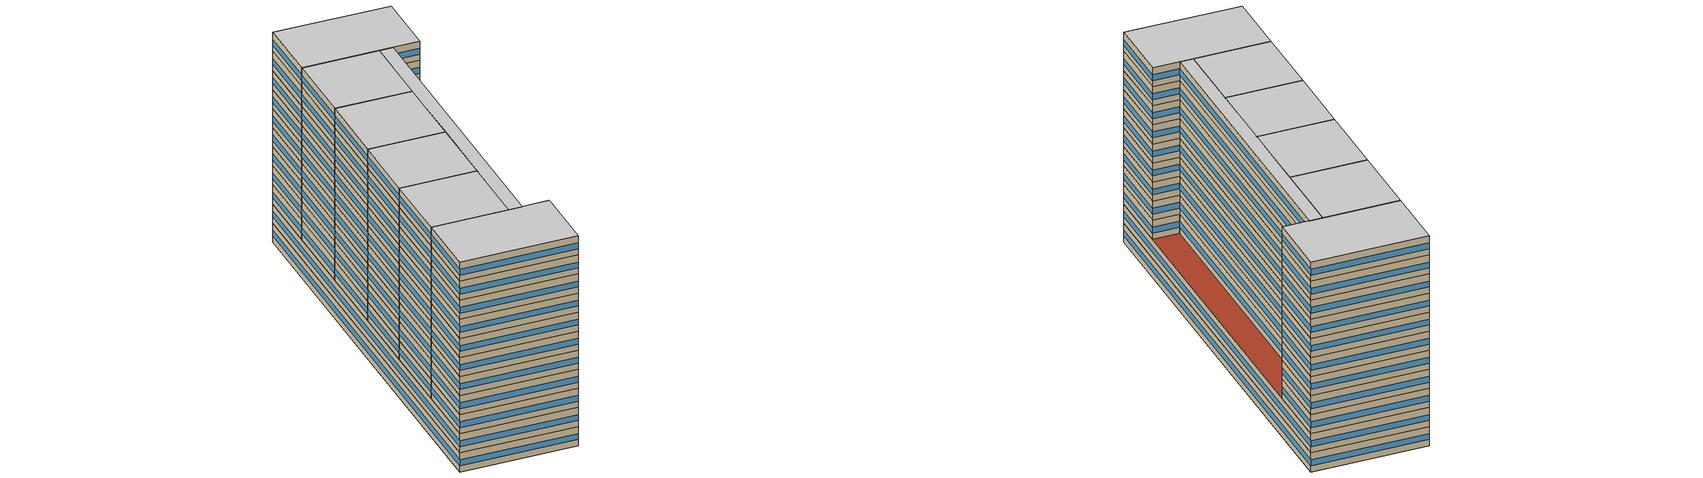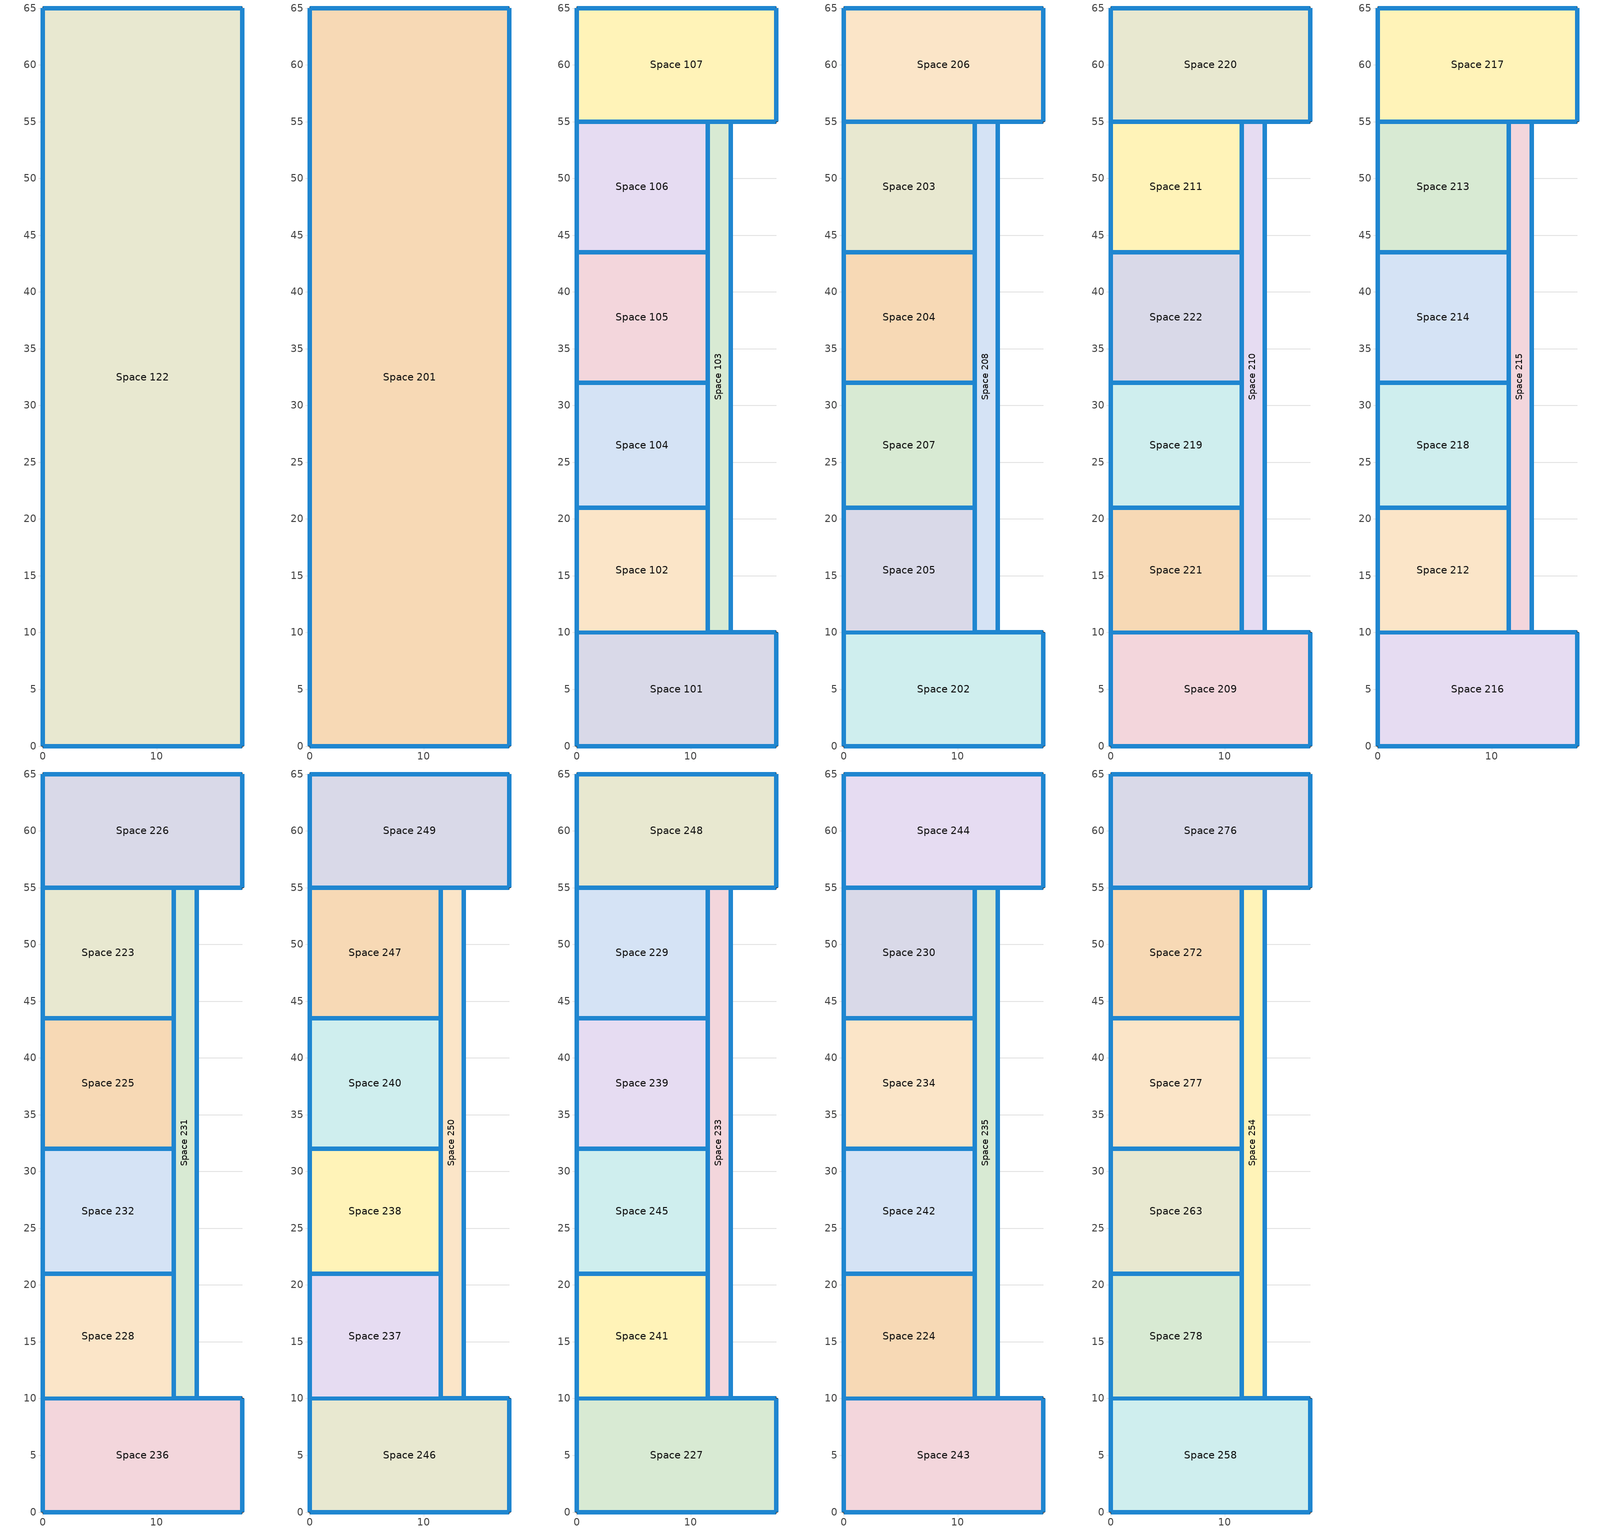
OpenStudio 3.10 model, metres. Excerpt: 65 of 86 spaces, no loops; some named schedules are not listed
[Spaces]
Space 122
 floor ground: 17.53,65 17.53,0 0,0 0,65 z0
 wall outside: 0,0 17.53,0 17.53,65 0,65 0,0 z0:3.05
 window: 0.03,0 17.5,0 / 0,64.97 0,0.03 / 17.5,65 0.03,65 / 17.53,0.03 17.53,64.97 z1:1.92
Space 201
 floor to Space 122: 17.53,65 17.53,0 0,0 0,65 z3.05
 wall outside: 0,0 17.53,0 17.53,65 0,65 0,0 z3.05:6.1
 window: 0.03,0 17.5,0 / 17.5,65 0.03,65 z4.05:4.97; 0,64.97 0,0.03 / 17.53,0.03 17.53,64.97 z4.05:4.96
 roof outside: 17.53,0 17.53,65 0,65 0,0 z6.1
Space 101
 floor ground: 17.53,10 17.53,0 0,0 0,9.97 11.53,10 z6.1
 wall outside: 0,9.97 0,0 17.53,0 17.53,10 13.53,10 z6.1:9.14
 wall to Space 103: 13.53,10 11.53,10 z6.1:9.14
 wall to Space 102: 11.53,10 0,9.97 z6.1:9.14
 window: 17.5,10 13.56,10 / 17.53,0.03 17.53,9.97 / 0,9.94 0,0.03 z7.1:8.02; 0.03,0 17.5,0 z7.1:8.01
 window inside: 13.5,10 11.56,10 z7.1:8.03; 11.5,10 0.03,9.97 z7.1:8.01
Space 102
 floor ground: 11.53,21 11.53,10 0,9.97 0,21 z6.1
 wall outside: 0,21 0,9.97 z6.1:9.14
 wall to Space 103: 11.53,10 11.53,21 z6.1:9.14
 wall to Space 104: 11.53,21 0,21 z6.1:9.14
 window inside: 11.53,10.03 11.53,20.97 / 11.5,21 0.03,21 z7.1:8.01
 window: 0,20.97 0,10 z7.1:8.01
Space 103
 floor ground: 13.53,55 13.53,10 11.53,10 11.53,55 z6.1
 wall outside: 13.53,10 13.53,55 z6.1:9.14
 wall to Space 104: 11.53,32 11.53,21 z6.1:9.14
 wall to Space 105: 11.53,43.5 11.53,32 z6.1:9.14
 wall to Space 106: 11.53,55 11.53,43.5 z6.1:9.14
 wall to Space 107: 13.53,55 11.53,55 z6.1:9.14
 window inside: 11.53,43.47 11.53,32.03 / 11.53,31.97 11.53,21.03 / 11.53,54.97 11.53,43.53 z7.1:8.01; 13.5,55 11.56,55 z7.1:8.03
 window: 13.53,10.03 13.53,54.97 z7.1:8.01
Space 104
 floor ground: 11.53,32 11.53,21 0,21 0,32 z6.1
 wall outside: 0,32 0,21 z6.1:9.14
 wall to Space 105: 11.53,32 0,32 z6.1:9.14
 window: 0,31.97 0,21.03 z7.1:8.01
 window inside: 11.5,32 0.03,32 z7.1:8.01
Space 105
 floor ground: 11.53,43.5 11.53,32 0,32 0,43.5 z6.1
 wall outside: 0,43.5 0,32 z6.1:9.14
 wall to Space 106: 11.53,43.5 0,43.5 z6.1:9.14
 window inside: 11.5,43.5 0.03,43.5 z7.1:8.01
 window: 0,43.47 0,32.03 z7.1:8.01
Space 106
 floor ground: 11.53,55 11.53,43.5 0,43.5 0,54.97 z6.1
 wall outside: 0,54.97 0,43.5 z6.1:9.14
 wall to Space 107: 11.53,55 0,54.97 z6.1:9.14
 window: 0,54.94 0,43.53 z7.1:8.01
 window inside: 11.5,55 0.03,54.97 z7.1:8.01
Space 107
 floor ground: 17.53,65 17.53,55 11.53,55 0,54.97 0,65 z6.1
 wall outside: 13.53,55 17.53,55 17.53,65 0,65 0,54.97 z6.1:9.14
 window: 17.53,55.03 17.53,64.97 / 0,64.97 0,55 / 13.56,55 17.5,55 z7.1:8.02; 17.5,65 0.03,65 z7.1:8.01
Space 202
 floor to Space 101: 17.53,10 17.53,0 0,0 0,9.97 11.53,10 z9.14
 wall outside: 0,9.97 0,0 17.53,0 17.53,10 13.53,10 z9.14:12.19
 wall to Space 205: 11.53,10 0,9.97 z9.14:12.19
 wall to Space 208: 13.53,10 11.53,10 z9.14:12.19
 window: 0.03,0 17.5,0 / 17.53,0.03 17.53,9.97 / 0,9.94 0,0.03 z10.14:11.06; 17.5,10 13.56,10 z10.14:11.07
 window inside: 11.5,10 0.03,9.97 z10.14:11.06; 13.5,10 11.56,10 z10.14:11.08
Space 203
 floor to Space 106: 11.53,55 11.53,43.5 0,43.5 0,54.97 z9.14
 wall outside: 0,54.97 0,43.5 z9.14:12.19
 wall to Space 206: 11.53,55 0,54.97 z9.14:12.19
 wall to Space 204: 0,43.5 11.53,43.5 z9.14:12.19
 wall to Space 208: 11.53,43.5 11.53,55 z9.14:12.19
 window inside: 11.5,55 0.03,54.97 / 0.03,43.5 11.5,43.5 / 11.53,43.53 11.53,54.97 z10.14:11.06
 window: 0,54.94 0,43.53 z10.14:11.06
Space 204
 floor to Space 105: 11.53,43.5 11.53,32 0,32 0,43.5 z9.14
 wall outside: 0,43.5 0,32 z9.14:12.19
 wall to Space 207: 0,32 11.53,32 z9.14:12.19
 wall to Space 208: 11.53,32 11.53,43.5 z9.14:12.19
 window inside: 0.03,32 11.5,32 / 11.53,32.03 11.53,43.47 z10.14:11.06
 window: 0,43.47 0,32.03 z10.14:11.06
Space 205
 floor to Space 102: 11.53,21 11.53,10 0,9.97 0,21 z9.14
 wall outside: 0,21 0,9.97 z9.14:12.19
 wall to Space 207: 11.53,21 0,21 z9.14:12.19
 wall to Space 208: 11.53,10 11.53,21 z9.14:12.19
 window inside: 11.5,21 0.03,21 / 11.53,10.03 11.53,20.97 z10.14:11.06
 window: 0,20.97 0,10 z10.14:11.06
Space 206
 floor to Space 107: 17.53,65 17.53,55 11.53,55 0,54.97 0,65 z9.14
 wall outside: 13.53,55 17.53,55 17.53,65 0,65 0,54.97 z9.14:12.19
 wall to Space 208: 11.53,55 13.53,55 z9.14:12.19
 window: 17.5,65 0.03,65 / 0,64.97 0,55 / 17.53,55.03 17.53,64.97 z10.14:11.06; 13.56,55 17.5,55 z10.14:11.07
 window inside: 11.56,55 13.5,55 z10.14:11.08
Space 207
 floor to Space 104: 11.53,32 11.53,21 0,21 0,32 z9.14
 wall outside: 0,32 0,21 z9.14:12.19
 wall to Space 208: 11.53,21 11.53,32 z9.14:12.19
 window: 0,31.97 0,21.03 z10.14:11.06
 window inside: 11.53,21.03 11.53,31.97 z10.14:11.06
Space 208
 floor to Space 103: 13.53,55 13.53,10 11.53,10 11.53,55 z9.14
 wall outside: 13.53,10 13.53,55 z9.14:12.19
 window: 13.53,10.03 13.53,54.97 z10.14:11.06
Space 209
 floor to Space 202: 17.53,10 17.53,0 0,0 0,9.97 11.53,10 z12.19
 wall outside: 0,9.97 0,0 17.53,0 17.53,10 13.53,10 z12.19:15.24
 wall to Space 221: 11.53,10 0,9.97 z12.19:15.24
 wall to Space 210: 13.53,10 11.53,10 z12.19:15.24
 window: 0.03,0 17.5,0 / 17.53,0.03 17.53,9.97 / 0,9.94 0,0.03 z13.19:14.11; 17.5,10 13.56,10 z13.19:14.12
 window inside: 11.5,10 0.03,9.97 z13.19:14.11; 13.5,10 11.56,10 z13.19:14.13
Space 210
 floor to Space 208: 13.53,55 13.53,10 11.53,10 11.53,55 z12.19
 wall outside: 13.53,10 13.53,55 z12.19:15.24
 wall to Space 211: 11.53,55 11.53,43.5 z12.19:15.24
 wall to Space 222: 11.53,43.5 11.53,32 z12.19:15.24
 wall to Space 221: 11.53,21 11.53,10 z12.19:15.24
 wall to Space 219: 11.53,32 11.53,21 z12.19:15.24
 wall to Space 220: 13.53,55 11.53,55 z12.19:15.24
 window: 13.53,10.03 13.53,54.97 z13.19:14.11
 window inside: 11.53,54.97 11.53,43.53 / 11.53,43.47 11.53,32.03 / 11.53,20.97 11.53,10.03 / 11.53,31.97 11.53,21.03 z13.19:14.11; 13.5,55 11.56,55 z13.19:14.13
Space 211
 floor to Space 203: 11.53,55 11.53,43.5 0,43.5 0,54.97 z12.19
 wall outside: 0,54.97 0,43.5 z12.19:15.24
 wall to Space 220: 11.53,55 0,54.97 z12.19:15.24
 wall to Space 222: 0,43.5 11.53,43.5 z12.19:15.24
 window inside: 11.5,55 0.03,54.97 / 0.03,43.5 11.5,43.5 z13.19:14.11
 window: 0,54.94 0,43.53 z13.19:14.11
Space 219
 floor to Space 207: 11.53,32 11.53,21 0,21 0,32 z12.19
 wall outside: 0,32 0,21 z12.19:15.24
 wall to Space 221: 0,21 11.53,21 z12.19:15.24
 wall to Space 222: 11.53,32 0,32 z12.19:15.24
 window inside: 11.5,32 0.03,32 / 0.03,21 11.5,21 z13.19:14.11
 window: 0,31.97 0,21.03 z13.19:14.11
Space 220
 floor to Space 206: 17.53,65 17.53,55 11.53,55 0,54.97 0,65 z12.19
 wall outside: 13.53,55 17.53,55 17.53,65 0,65 0,54.97 z12.19:15.24
 window: 17.5,65 0.03,65 / 0,64.97 0,55 / 17.53,55.03 17.53,64.97 z13.19:14.11; 13.56,55 17.5,55 z13.19:14.12
Space 221
 floor to Space 205: 11.53,21 11.53,10 0,9.97 0,21 z12.19
 wall outside: 0,21 0,9.97 z12.19:15.24
 window: 0,20.97 0,10 z13.19:14.11
Space 222
 floor to Space 204: 11.53,43.5 11.53,32 0,32 0,43.5 z12.19
 wall outside: 0,43.5 0,32 z12.19:15.24
 window: 0,43.47 0,32.03 z13.19:14.11
Space 212
 floor to Space 221: 11.53,21 11.53,10 0,9.97 0,21 z15.24
 wall outside: 0,21 0,9.97 z15.24:18.29
 wall to Space 216: 0,9.97 11.53,10 z15.24:18.29
 wall to Space 218: 11.53,21 0,21 z15.24:18.29
 wall to Space 215: 11.53,10 11.53,21 z15.24:18.29
 window inside: 0.03,9.97 11.5,10 / 11.5,21 0.03,21 / 11.53,10.03 11.53,20.97 z16.24:17.16
 window: 0,20.97 0,10 z16.24:17.16
Space 213
 floor to Space 211: 11.53,55 11.53,43.5 0,43.5 0,54.97 z15.24
 wall outside: 0,54.97 0,43.5 z15.24:18.29
 wall to Space 217: 11.53,55 0,54.97 z15.24:18.29
 wall to Space 214: 0,43.5 11.53,43.5 z15.24:18.29
 wall to Space 215: 11.53,43.5 11.53,55 z15.24:18.29
 window inside: 11.5,55 0.03,54.97 / 0.03,43.5 11.5,43.5 / 11.53,43.53 11.53,54.97 z16.24:17.16
 window: 0,54.94 0,43.53 z16.24:17.16
Space 214
 floor to Space 222: 11.53,43.5 11.53,32 0,32 0,43.5 z15.24
 wall outside: 0,43.5 0,32 z15.24:18.29
 wall to Space 218: 0,32 11.53,32 z15.24:18.29
 wall to Space 215: 11.53,32 11.53,43.5 z15.24:18.29
 window inside: 0.03,32 11.5,32 / 11.53,32.03 11.53,43.47 z16.24:17.16
 window: 0,43.47 0,32.03 z16.24:17.16
Space 215
 floor to Space 210: 13.53,55 13.53,10 11.53,10 11.53,55 z15.24
 wall outside: 13.53,10 13.53,55 z15.24:18.29
 wall to Space 218: 11.53,32 11.53,21 z15.24:18.29
 wall to Space 217: 13.53,55 11.53,55 z15.24:18.29
 wall to Space 216: 11.53,10 13.53,10 z15.24:18.29
 window: 13.53,10.03 13.53,54.97 z16.24:17.16
 window inside: 11.53,31.97 11.53,21.03 z16.24:17.16; 11.56,10 13.5,10 / 13.5,55 11.56,55 z16.24:17.18
Space 216
 floor to Space 209: 17.53,10 17.53,0 0,0 0,9.97 11.53,10 z15.24
 wall outside: 0,9.97 0,0 17.53,0 17.53,10 13.53,10 z15.24:18.29
 window: 0.03,0 17.5,0 / 17.53,0.03 17.53,9.97 / 0,9.94 0,0.03 z16.24:17.16; 17.5,10 13.56,10 z16.24:17.17
Space 217
 floor to Space 220: 17.53,65 17.53,55 11.53,55 0,54.97 0,65 z15.24
 wall outside: 13.53,55 17.53,55 17.53,65 0,65 0,54.97 z15.24:18.29
 window: 17.5,65 0.03,65 / 0,64.97 0,55 / 17.53,55.03 17.53,64.97 z16.24:17.16; 13.56,55 17.5,55 z16.24:17.17
Space 218
 floor to Space 219: 11.53,32 11.53,21 0,21 0,32 z15.24
 wall outside: 0,32 0,21 z15.24:18.29
 window: 0,31.97 0,21.03 z16.24:17.16
Space 223
 floor to Space 213: 11.53,55 11.53,43.5 0,43.5 0,54.97 z18.29
 wall outside: 0,54.97 0,43.5 z18.29:21.34
 wall to Space 226: 11.53,55 0,54.97 z18.29:21.34
 wall to Space 225: 0,43.5 11.53,43.5 z18.29:21.34
 wall to Space 231: 11.53,43.5 11.53,55 z18.29:21.34
 window inside: 11.5,55 0.03,54.97 / 0.03,43.5 11.5,43.5 / 11.53,43.53 11.53,54.97 z19.29:20.21
 window: 0,54.94 0,43.53 z19.29:20.21
Space 225
 floor to Space 214: 11.53,43.5 11.53,32 0,32 0,43.5 z18.29
 wall outside: 0,43.5 0,32 z18.29:21.34
 wall to Space 232: 0,32 11.53,32 z18.29:21.34
 wall to Space 231: 11.53,32 11.53,43.5 z18.29:21.34
 window inside: 0.03,32 11.5,32 / 11.53,32.03 11.53,43.47 z19.29:20.21
 window: 0,43.47 0,32.03 z19.29:20.21
Space 226
 floor to Space 217: 17.53,65 17.53,55 11.53,55 0,54.97 0,65 z18.29
 wall outside: 13.53,55 17.53,55 17.53,65 0,65 0,54.97 z18.29:21.34
 wall to Space 231: 11.53,55 13.53,55 z18.29:21.34
 window: 17.5,65 0.03,65 / 0,64.97 0,55 / 17.53,55.03 17.53,64.97 / 13.56,55 17.5,55 z19.29:20.21
 window inside: 11.56,55 13.5,55 z19.29:20.23
Space 228
 floor to Space 212: 11.53,21 11.53,10 0,9.97 0,21 z18.29
 wall outside: 0,21 0,9.97 z18.29:21.34
 wall to Space 236: 0,9.97 11.53,10 z18.29:21.34
 wall to Space 232: 11.53,21 0,21 z18.29:21.34
 wall to Space 231: 11.53,10 11.53,21 z18.29:21.34
 window inside: 0.03,9.97 11.5,10 / 11.5,21 0.03,21 / 11.53,10.03 11.53,20.97 z19.29:20.21
 window: 0,20.97 0,10 z19.29:20.21
Space 231
 floor to Space 215: 13.53,55 13.53,10 11.53,10 11.53,55 z18.29
 wall outside: 13.53,10 13.53,55 z18.29:21.34
 wall to Space 232: 11.53,32 11.53,21 z18.29:21.34
 wall to Space 236: 11.53,10 13.53,10 z18.29:21.34
 window: 13.53,10.03 13.53,54.97 z19.29:20.2
 window inside: 11.53,31.97 11.53,21.03 z19.29:20.21; 11.56,10 13.5,10 z19.29:20.23
Space 232
 floor to Space 218: 11.53,32 11.53,21 0,21 0,32 z18.29
 wall outside: 0,32 0,21 z18.29:21.34
 window: 0,31.97 0,21.03 z19.29:20.21
Space 236
 floor to Space 216: 17.53,10 17.53,0 0,0 0,9.97 11.53,10 z18.29
 wall outside: 0,9.97 0,0 17.53,0 17.53,10 13.53,10 z18.29:21.34
 window: 0.03,0 17.5,0 / 17.53,0.03 17.53,9.97 / 0,9.94 0,0.03 / 17.5,10 13.56,10 z19.29:20.21
Space 237
 floor to Space 228: 11.53,21 11.53,10 0,9.97 0,21 z21.34
 wall outside: 0,21 0,9.97 z21.34:24.38
 wall to Space 246: 0,9.97 11.53,10 z21.34:24.38
 wall to Space 238: 11.53,21 0,21 z21.34:24.38
 wall to Space 250: 11.53,10 11.53,21 z21.34:24.38
 window inside: 0.03,9.97 11.5,10 / 11.5,21 0.03,21 / 11.53,10.03 11.53,20.97 z22.34:23.25
 window: 0,20.97 0,10 z22.34:23.25
Space 238
 floor to Space 232: 11.53,32 11.53,21 0,21 0,32 z21.34
 wall outside: 0,32 0,21 z21.34:24.38
 wall to Space 240: 11.53,32 0,32 z21.34:24.38
 wall to Space 250: 11.53,21 11.53,32 z21.34:24.38
 window inside: 11.5,32 0.03,32 / 11.53,21.03 11.53,31.97 z22.34:23.25
 window: 0,31.97 0,21.03 z22.34:23.25
Space 240
 floor to Space 225: 11.53,43.5 11.53,32 0,32 0,43.5 z21.34
 wall outside: 0,43.5 0,32 z21.34:24.38
 wall to Space 247: 11.53,43.5 0,43.5 z21.34:24.38
 wall to Space 250: 11.53,32 11.53,43.5 z21.34:24.38
 window inside: 11.5,43.5 0.03,43.5 / 11.53,32.03 11.53,43.47 z22.34:23.25
 window: 0,43.47 0,32.03 z22.34:23.25
Space 246
 floor to Space 236: 17.53,10 17.53,0 0,0 0,9.97 11.53,10 z21.34
 wall outside: 0,9.97 0,0 17.53,0 17.53,10 13.53,10 z21.34:24.38
 wall to Space 250: 13.53,10 11.53,10 z21.34:24.38
 window: 0.03,0 17.5,0 z22.34:23.25; 17.53,0.03 17.53,9.97 / 0,9.94 0,0.03 / 17.5,10 13.56,10 z22.34:23.26
 window inside: 13.5,10 11.56,10 z22.34:23.27
Space 247
 floor to Space 223: 11.53,55 11.53,43.5 0,43.5 0,54.97 z21.34
 wall outside: 0,54.97 0,43.5 z21.34:24.38
 wall to Space 249: 11.53,55 0,54.97 z21.34:24.38
 wall to Space 250: 11.53,43.5 11.53,55 z21.34:24.38
 window inside: 11.5,55 0.03,54.97 / 11.53,43.53 11.53,54.97 z22.34:23.25
 window: 0,54.94 0,43.53 z22.34:23.25
Space 249
 floor to Space 226: 17.53,65 17.53,55 11.53,55 0,54.97 0,65 z21.34
 wall outside: 13.53,55 17.53,55 17.53,65 0,65 0,54.97 z21.34:24.38
 wall to Space 250: 11.53,55 13.53,55 z21.34:24.38
 window: 17.5,65 0.03,65 z22.34:23.25; 0,64.97 0,55 / 17.53,55.03 17.53,64.97 / 13.56,55 17.5,55 z22.34:23.26
 window inside: 11.56,55 13.5,55 z22.34:23.27
Space 250
 floor to Space 231: 13.53,55 13.53,10 11.53,10 11.53,55 z21.34
 wall outside: 13.53,10 13.53,55 z21.34:24.38
 window: 13.53,10.03 13.53,54.97 z22.34:23.25
Space 227
 floor to Space 246: 17.53,10 17.53,0 0,0 0,9.97 11.53,10 z24.38
 wall outside: 0,9.97 0,0 17.53,0 17.53,10 13.53,10 z24.38:27.43
 wall to Space 241: 11.53,10 0,9.97 z24.38:27.43
 wall to Space 233: 13.53,10 11.53,10 z24.38:27.43
 window: 0.03,0 17.5,0 / 17.53,0.03 17.53,9.97 / 0,9.94 0,0.03 z25.38:26.3; 17.5,10 13.56,10 z25.38:26.31
 window inside: 11.5,10 0.03,9.97 z25.38:26.3; 13.5,10 11.56,10 z25.38:26.32
Space 229
 floor to Space 247: 11.53,55 11.53,43.5 0,43.5 0,54.97 z24.38
 wall outside: 0,54.97 0,43.5 z24.38:27.43
 wall to Space 248: 11.53,55 0,54.97 z24.38:27.43
 wall to Space 239: 0,43.5 11.53,43.5 z24.38:27.43
 wall to Space 233: 11.53,43.5 11.53,55 z24.38:27.43
 window inside: 11.5,55 0.03,54.97 / 0.03,43.5 11.5,43.5 / 11.53,43.53 11.53,54.97 z25.38:26.3
 window: 0,54.94 0,43.53 z25.38:26.3
Space 233
 floor to Space 250: 13.53,55 13.53,10 11.53,10 11.53,55 z24.38
 wall outside: 13.53,10 13.53,55 z24.38:27.43
 wall to Space 239: 11.53,43.5 11.53,32 z24.38:27.43
 wall to Space 241: 11.53,21 11.53,10 z24.38:27.43
 wall to Space 245: 11.53,32 11.53,21 z24.38:27.43
 wall to Space 248: 13.53,55 11.53,55 z24.38:27.43
 window: 13.53,10.03 13.53,54.97 z25.38:26.3
 window inside: 11.53,43.47 11.53,32.03 / 11.53,20.97 11.53,10.03 / 11.53,31.97 11.53,21.03 z25.38:26.3; 13.5,55 11.56,55 z25.38:26.32
Space 239
 floor to Space 240: 11.53,43.5 11.53,32 0,32 0,43.5 z24.38
 wall outside: 0,43.5 0,32 z24.38:27.43
 wall to Space 245: 0,32 11.53,32 z24.38:27.43
 window inside: 0.03,32 11.5,32 z25.38:26.3
 window: 0,43.47 0,32.03 z25.38:26.3
Space 241
 floor to Space 237: 11.53,21 11.53,10 0,9.97 0,21 z24.38
 wall outside: 0,21 0,9.97 z24.38:27.43
 wall to Space 245: 11.53,21 0,21 z24.38:27.43
 window inside: 11.5,21 0.03,21 z25.38:26.3
 window: 0,20.97 0,10 z25.38:26.3
Space 245
 floor to Space 238: 11.53,32 11.53,21 0,21 0,32 z24.38
 wall outside: 0,32 0,21 z24.38:27.43
 window: 0,31.97 0,21.03 z25.38:26.3
Space 248
 floor to Space 249: 17.53,65 17.53,55 11.53,55 0,54.97 0,65 z24.38
 wall outside: 13.53,55 17.53,55 17.53,65 0,65 0,54.97 z24.38:27.43
 window: 17.5,65 0.03,65 / 0,64.97 0,55 / 17.53,55.03 17.53,64.97 z25.38:26.3; 13.56,55 17.5,55 z25.38:26.31
Space 224
 floor to Space 241: 11.53,21 11.53,10 0,9.97 0,21 z27.43
 wall outside: 0,21 0,9.97 z27.43:30.48
 wall to Space 243: 0,9.97 11.53,10 z27.43:30.48
 wall to Space 242: 11.53,21 0,21 z27.43:30.48
 wall to Space 235: 11.53,10 11.53,21 z27.43:30.48
 window inside: 0.03,9.97 11.5,10 / 11.5,21 0.03,21 / 11.53,10.03 11.53,20.97 z28.43:29.35
 window: 0,20.97 0,10 z28.43:29.35
Space 230
 floor to Space 229: 11.53,55 11.53,43.5 0,43.5 0,54.97 z27.43
 wall outside: 0,54.97 0,43.5 z27.43:30.48
 wall to Space 244: 11.53,55 0,54.97 z27.43:30.48
 wall to Space 234: 0,43.5 11.53,43.5 z27.43:30.48
 wall to Space 235: 11.53,43.5 11.53,55 z27.43:30.48
 window inside: 11.5,55 0.03,54.97 / 0.03,43.5 11.5,43.5 / 11.53,43.53 11.53,54.97 z28.43:29.35
 window: 0,54.94 0,43.53 z28.43:29.35
Space 234
 floor to Space 239: 11.53,43.5 11.53,32 0,32 0,43.5 z27.43
 wall outside: 0,43.5 0,32 z27.43:30.48
 wall to Space 242: 0,32 11.53,32 z27.43:30.48
 wall to Space 235: 11.53,32 11.53,43.5 z27.43:30.48
 window inside: 0.03,32 11.5,32 / 11.53,32.03 11.53,43.47 z28.43:29.35
 window: 0,43.47 0,32.03 z28.43:29.35
Space 235
 floor to Space 233: 13.53,55 13.53,10 11.53,10 11.53,55 z27.43
 wall outside: 13.53,10 13.53,55 z27.43:30.48
 wall to Space 242: 11.53,32 11.53,21 z27.43:30.48
 wall to Space 244: 13.53,55 11.53,55 z27.43:30.48
 wall to Space 243: 11.53,10 13.53,10 z27.43:30.48
 window: 13.53,10.03 13.53,54.97 z28.43:29.35
 window inside: 11.53,31.97 11.53,21.03 z28.43:29.35; 11.56,10 13.5,10 / 13.5,55 11.56,55 z28.43:29.37
Space 242
 floor to Space 245: 11.53,32 11.53,21 0,21 0,32 z27.43
 wall outside: 0,32 0,21 z27.43:30.48
 window: 0,31.97 0,21.03 z28.43:29.35
Space 243
 floor to Space 227: 17.53,10 17.53,0 0,0 0,9.97 11.53,10 z27.43
 wall outside: 0,9.97 0,0 17.53,0 17.53,10 13.53,10 z27.43:30.48
 window: 0.03,0 17.5,0 / 17.53,0.03 17.53,9.97 / 0,9.94 0,0.03 z28.43:29.35; 17.5,10 13.56,10 z28.43:29.36
Space 244
 floor to Space 248: 17.53,65 17.53,55 11.53,55 0,54.97 0,65 z27.43
 wall outside: 13.53,55 17.53,55 17.53,65 0,65 0,54.97 z27.43:30.48
 window: 17.5,65 0.03,65 / 0,64.97 0,55 / 17.53,55.03 17.53,64.97 z28.43:29.35; 13.56,55 17.5,55 z28.43:29.36
Space 254
 floor to Space 235: 13.53,55 13.53,10 11.53,10 11.53,55 z30.48
 wall outside: 13.53,10 13.53,55 z30.48:33.53
 wall to Space 272: 11.53,55 11.53,43.5 z30.48:33.53
 wall to Space 277: 11.53,43.5 11.53,32 z30.48:33.53
 wall to Space 278: 11.53,21 11.53,10 z30.48:33.53
 wall to Space 263: 11.53,32 11.53,21 z30.48:33.53
 wall to Space 276: 13.53,55 11.53,55 z30.48:33.53
 wall to Space 258: 11.53,10 13.53,10 z30.48:33.53
 window: 13.53,10.03 13.53,54.97 z31.48:32.4
 window inside: 11.53,54.97 11.53,43.53 / 11.53,43.47 11.53,32.03 / 11.53,20.97 11.53,10.03 / 11.53,31.97 11.53,21.03 z31.48:32.4; 11.56,10 13.5,10 / 13.5,55 11.56,55 z31.48:32.42
 ceiling to Space 257: 13.53,10 13.53,55 11.53,55 11.53,10 z33.53
Space 258
 floor to Space 243: 17.53,10 17.53,0 0,0 0,9.97 11.53,10 z30.48
 wall outside: 0,9.97 0,0 17.53,0 17.53,10 13.53,10 z30.48:33.53
 wall to Space 278: 11.53,10 0,9.97 z30.48:33.53
 window: 0.03,0 17.5,0 / 17.53,0.03 17.53,9.97 / 0,9.94 0,0.03 z31.48:32.4; 17.5,10 13.56,10 z31.48:32.41
 window inside: 11.5,10 0.03,9.97 z31.48:32.4
 ceiling to Space 262: 17.53,0 17.53,10 11.53,10 0,9.97 0,0 z33.53
Space 263
 floor to Space 242: 11.53,32 11.53,21 0,21 0,32 z30.48
 wall outside: 0,32 0,21 z30.48:33.53
 wall to Space 278: 0,21 11.53,21 z30.48:33.53
 wall to Space 277: 11.53,32 0,32 z30.48:33.53
 window inside: 11.5,32 0.03,32 / 0.03,21 11.5,21 z31.48:32.4
 window: 0,31.97 0,21.03 z31.48:32.4
 ceiling to Space 265: 11.53,21 11.53,32 0,32 0,21 z33.53
Space 272
 floor to Space 230: 11.53,55 11.53,43.5 0,43.5 0,54.97 z30.48
 wall outside: 0,54.97 0,43.5 z30.48:33.53
 wall to Space 276: 11.53,55 0,54.97 z30.48:33.53
 wall to Space 277: 0,43.5 11.53,43.5 z30.48:33.53
 window inside: 11.5,55 0.03,54.97 / 0.03,43.5 11.5,43.5 z31.48:32.4
 window: 0,54.94 0,43.53 z31.48:32.4
 ceiling to Space 270: 11.53,43.5 11.53,55 0,54.97 0,43.5 z33.53
Space 276
 floor to Space 244: 17.53,65 17.53,55 11.53,55 0,54.97 0,65 z30.48
 wall outside: 13.53,55 17.53,55 17.53,65 0,65 0,54.97 z30.48:33.53
 window: 17.5,65 0.03,65 / 0,64.97 0,55 / 17.53,55.03 17.53,64.97 z31.48:32.4; 13.56,55 17.5,55 z31.48:32.41
 ceiling to Space 256: 0,54.97 11.53,55 17.53,55 17.53,65 0,65 z33.53
Space 277
 floor to Space 234: 11.53,43.5 11.53,32 0,32 0,43.5 z30.48
 wall outside: 0,43.5 0,32 z30.48:33.53
 window: 0,43.47 0,32.03 z31.48:32.4
 ceiling to Space 266: 11.53,32 11.53,43.5 0,43.5 0,32 z33.53
Space 278
 floor to Space 224: 11.53,21 11.53,10 0,9.97 0,21 z30.48
 wall outside: 0,21 0,9.97 z30.48:33.53
 window: 0,20.97 0,10 z31.48:32.4
 ceiling to Space 269: 0,9.97 11.53,10 11.53,21 0,21 z33.53
[ClimateZones]
Climate Zone Institution Name 1=ASHRAE; Climate Zone Document Name 1=ANSI/ASHRAE Standard 169; Climate Zone Document Year 1=2006; Climate Zone Value 1=6A; Climate Zone Institution Name 2=CEC; Climate Zone Document Name 2=California Climate Zone Descriptions; Climate Zone Document Year 2=1995
[Building]
Building 1
[Site]
Montreal-Trudeau Intl AP: Latitude {deg}=45.4706; Longitude {deg}=-73.7408; Time Zone {hr}=-5; Elevation {m}=36; Keep Site Location Information=No
[SizingPeriod:DesignDay] Daily Dry-Bulb Temperature Range {deltaC}=0; Barometric Pressure {Pa}=100893; Wind Speed {m/s}=3.9; Wind Direction {deg}=260; Sky Clearness=0; Rain Indicator=No; Snow Indicator=No; Day of Month=21; Month=1; Day Type=WinterDesignDay; Daylight Saving Time Indicator=No; Dry-Bulb Temperature Range Modifier Type=DefaultMultipliers; Solar Model Indicator=ASHRAEClearSky
Name | Maximum Dry-Bulb Temperature {C} | Humidity Condition Type | Wetbulb or DewPoint at Maximum Dry-Bulb {C}
Montreal Int'l Ann Htg 99.6% Condns DB | -23.7 | Wetbulb | -23.7
Montreal Int'l Ann Htg 99% Condns DB | -21.1 | Wetbulb | -21.1
Montreal Int'l Ann Hum_n 99.6% Condns DP=>MCDB | -23 | Dewpoint | -30.5
Montreal Int'l Ann Hum_n 99% Condns DP=>MCDB | -20.6 | Dewpoint | -27.9
[Material] Thermal Absorptance=0.9
Name | Roughness | Thickness {m} | Conductivity {W/m-K} | Density {kg/m3} | Specific Heat {J/kg-K} | Solar Absorptance | Visible Absorptance
G05 25mm wood 1 | MediumSmooth | 0.0254 | 0.15 | 608 | 1630 | 0.5 | 0.5
Generic LW Concrete | MediumRough | 0.1 | 0.53 | 1280 | 840 | 0.8 | 0.8
100mm Normalweight concrete floor | MediumRough | 0.1016 | 2.31045 | 2322 | 832.557 | 0.7 | 0.7
G01 13mm gypsum board | Smooth | 0.0127 | 0.160031 | 800.001 | 1090.73 | 0.7 | 0.5
F08 Metal surface 1 | Smooth | 0.0008 | 45.28 | 7824 | 500 | 0.7 | 0.7
Generic Ceiling Air Gap | Smooth | 0.1 | 0.556 | 1.28 | 1000 | 0.7 | 0.7
Generic Acoustic Tile | MediumSmooth | 0.02 | 0.06 | 368 | 590 | 0.2 | 0.2
AQNC2024gypsum board | MediumRough | 0.1 | 0.159 | 800 | 1090 | 0.7 | 0.7
AQNC2024standard concrete | MediumRough | 0.1 | 2.5 | 2400 | 840 | 0.7 | 0.7
AQNC2024brick (fired clay) | MediumRough | 0.1 | 1.43 | 2400 | 840 | 0.7 | 0.7
AQNC2024built-up roofing 1 | MediumRough | 0.1 | 0.162 | 1121 | 1470 | 0.7 | 0.7
[Material:NoMass] Thermal Absorptance=0.9; Solar Absorptance=0.7
Name | Roughness | Thermal Resistance {m2-K/W} | Visible Absorptance
CP02 CARPET PAD 1 | Smooth | 0.21648 | 0.8
Typical Insulation R-2.17 1 | Smooth | 0.381975 | 0.7
AQNC2024NMair less15 mm | MediumRough | 0.16 | 0.7
[DefaultConstructionSet]
Zone Pre1950 6A: Default Exterior Surface Constructions=Default Surface Constructions 1696; Default Interior Surface Constructions=Default Surface Constructions 1697; Default Ground Contact Surface Constructions=Default Surface Constructions 1675; Default Exterior SubSurface Constructions=Default Sub Surface Constructions 1113; Default Interior SubSurface Constructions=Default Sub Surface Constructions 1114; Interior Partition Construction=Typical Interior Partition 4; Adiabatic Surface Construction=Generic Interior Floor
[DefaultSurfaceConstructions]
Name | Floor Construction | Wall Construction | Roof Ceiling Construction
Default Surface Constructions 1696 | AQ_MURB_2024_MURB ground Pre 1950 6A 2 | AQ_MURB_2024_MURB Wall Pre 1950 6A | AQ_MURB_2024_MURB roof Pre 1950 6A 1
Default Surface Constructions 1697 | Typical Interior Floor | Typical Interior Wall | Typical Interior Ceiling
Default Surface Constructions 1675 | AQ_MURB_2024_MURB ground Pre 1950 6A 1 | AQ_MURB_2024_MURB ground Pre 1950 6A | Generic Interior Ceiling
[DefaultSubSurfaceConstructions]
Name | Fixed Window Construction | Operable Window Construction | Door Construction | Glass Door Construction | Overhead Door Construction | Tubular Daylight Dome Construction | Tubular Daylight Diffuser Construction
Default Sub Surface Constructions 1113 | Customized Fenestration: u=3.36 | Customized Fenestration: u=3.36 | Typical Insulated Metal Door 2 | U 0.88 SHGC 0.16 Sgl Ref-A-L Clr 6mm 1 | Typical Overhead Door 1 | Typical Interior Window | Typical Interior Window
Default Sub Surface Constructions 1114 | Typical Interior Window | Typical Interior Window | Typical Interior Door 4
[Construction]
Typical Interior Partition 4; Typical Interior Door 4: G05 25mm wood 1
Typical Interior Floor: 100mm Normalweight concrete floor, CP02 CARPET PAD 1
Typical Interior Wall: G01 13mm gypsum board, G01 13mm gypsum board
Typical Interior Ceiling: CP02 CARPET PAD 1, 100mm Normalweight concrete floor
Customized Fenestration: u=3.36: Fenestration U=3.32 0.66 1
Typical Insulated Metal Door 2: F08 Metal surface 1, Typical Insulation R-2.17 1
U 0.88 SHGC 0.16 Sgl Ref-A-L Clr 6mm 1: REF A CLEAR LO 6MM 1
Typical Overhead Door 1: Typical Insulation R-2.17 1
Typical Interior Window: Clear 3mm 1
Generic Interior Ceiling: Generic LW Concrete, Generic Ceiling Air Gap, Generic Acoustic Tile
Generic Interior Floor: Generic Acoustic Tile, Generic Ceiling Air Gap, Generic LW Concrete
AQ_MURB_2024_MURB ground Pre 1950 6A; AQ_MURB_2024_MURB ground Pre 1950 6A 1; AQ_MURB_2024_MURB ground Pre 1950 6A 2: AQNC2024standard concrete, AQNC2024NMair less15 mm, AQNC2024standard concrete
AQ_MURB_2024_MURB roof Pre 1950 6A 1: AQNC2024built-up roofing 1, AQNC2024NMair less15 mm
AQ_MURB_2024_MURB Wall Pre 1950 6A: AQNC2024brick (fired clay), AQNC2024NMair less15 mm, AQNC2024gypsum board
[WindowMaterial:SimpleGlazingSystem]
Fenestration U=3.32 0.66 1: U-Factor {W/m2-K}=3.32; Solar Heat Gain Coefficient=0.66; Visible Transmittance=0.21
[WindowMaterial:Glazing] Optical Data Type=SpectralAverage; Infrared Transmittance at Normal Incidence=0; Front Side Infrared Hemispherical Emissivity=0.84; Conductivity {W/m-K}=0.9; Dirt Correction Factor for Solar and Visible Transmittance=1; Solar Diffusing=No
Name | Thickness {m} | Solar Transmittance at Normal Incidence | Front Side Solar Reflectance at Normal Incidence | Back Side Solar Reflectance at Normal Incidence | Visible Transmittance at Normal Incidence | Front Side Visible Reflectance at Normal Incidence | Back Side Visible Reflectance at Normal Incidence | Back Side Infrared Hemispherical Emissivity
REF A CLEAR LO 6MM 1 | 0.006 | 0.066 | 0.341 | 0.493 | 0.08 | 0.41 | 0.37 | 0.4
Clear 3mm 1 | 0.003 | 0.837 | 0.075 | 0.075 | 0.898 | 0.081 | 0.081 | 0.84
[ThermostatSetpoint:DualSetpoint] Heating Setpoint Temperature Schedule=NECB-G-Thermostat Setpoint-Heating; Cooling Setpoint Temperature Schedule=NECB-G-Thermostat Setpoint-Cooling 1
Thermostat Setpoint Dual Setpoint 25; Thermostat Setpoint Dual Setpoint 26; Thermostat Setpoint Dual Setpoint 27; Thermostat Setpoint Dual Setpoint 28; Thermostat Setpoint Dual Setpoint 29; Thermostat Setpoint Dual Setpoint 30; Thermostat Setpoint Dual Setpoint 31; Thermostat Setpoint Dual Setpoint 32; Thermostat Setpoint Dual Setpoint 33; Thermostat Setpoint Dual Setpoint 34; Thermostat Setpoint Dual Setpoint 36; Thermostat Setpoint Dual Setpoint 37; Thermostat Setpoint Dual Setpoint 38; Thermostat Setpoint Dual Setpoint 39; Thermostat Setpoint Dual Setpoint 41; Thermostat Setpoint Dual Setpoint 42; Thermostat Setpoint Dual Setpoint 46; Thermostat Setpoint Dual Setpoint 47; Thermostat Setpoint Dual Setpoint 52; Thermostat Setpoint Dual Setpoint 54; Thermostat Setpoint Dual Setpoint 55; Thermostat Setpoint Dual Setpoint 56; Thermostat Setpoint Dual Setpoint 58; Thermostat Setpoint Dual Setpoint 59; Thermostat Setpoint Dual Setpoint 60; Thermostat Setpoint Dual Setpoint 61; Thermostat Setpoint Dual Setpoint 62; Thermostat Setpoint Dual Setpoint 63; Thermostat Setpoint Dual Setpoint 64; Thermostat Setpoint Dual Setpoint 65; Thermostat Setpoint Dual Setpoint 66; Thermostat Setpoint Dual Setpoint 67; Thermostat Setpoint Dual Setpoint 68; Thermostat Setpoint Dual Setpoint 69; Thermostat Setpoint Dual Setpoint 70; Thermostat Setpoint Dual Setpoint 71; Thermostat Setpoint Dual Setpoint 72; Thermostat Setpoint Dual Setpoint 73; Thermostat Setpoint Dual Setpoint 74; Thermostat Setpoint Dual Setpoint 75; Thermostat Setpoint Dual Setpoint 76; Thermostat Setpoint Dual Setpoint 77; Thermostat Setpoint Dual Setpoint 78; Thermostat Setpoint Dual Setpoint 79; Thermostat Setpoint Dual Setpoint 80; Thermostat Setpoint Dual Setpoint 81; Thermostat Setpoint Dual Setpoint 82; Thermostat Setpoint Dual Setpoint 84; Thermostat Setpoint Dual Setpoint 86; Thermostat Setpoint Dual Setpoint 87; Thermostat Setpoint Dual Setpoint 88; Thermostat Setpoint Dual Setpoint 89; Thermostat Setpoint Dual Setpoint 90; Thermostat Setpoint Dual Setpoint 91; Thermostat Setpoint Dual Setpoint 92; Thermostat Setpoint Dual Setpoint 95; Thermostat Setpoint Dual Setpoint 97; Thermostat Setpoint Dual Setpoint 99; Thermostat Setpoint Dual Setpoint 100; Thermostat Setpoint Dual Setpoint 102; Thermostat Setpoint Dual Setpoint 103; Thermostat Setpoint Dual Setpoint 105; Thermostat Setpoint Dual Setpoint 109
[DesignSpecification:OutdoorAir]
MidriseApartment Apartment Ventilation: Outdoor Air Method=Sum; Outdoor Air Flow per Person {m3/s-person}=0; Outdoor Air Flow Rate {m3/s}=0.05
[Space]
Name | Space Type | Building Story | Thermal Zone
Space 101 | MURB large | Building Story 3 | Thermal Zone 2
Space 102 | MURB large | Building Story 3 | Thermal Zone 4
Space 103 | MURB lobby | Building Story 3 | Thermal Zone 8
Space 104 | MURB large | Building Story 3 | Thermal Zone 11
Space 105 | MURB large | Building Story 3 | Thermal Zone 13
Space 106 | MURB large | Building Story 3 | Thermal Zone 5
Space 107 | MURB large | Building Story 3 | Thermal Zone 3
Space 122 | Bureaux | Building Story 1 | Thermal Zone 14
Space 201 | Bureaux | Building Story 2 | Thermal Zone 1
Space 202 | MURB large | Building Story 4 | Thermal Zone 15
Space 203 | MURB large | Building Story 4 | Thermal Zone 17
Space 204 | MURB large | Building Story 4 | Thermal Zone 22
Space 205 | MURB large | Building Story 4 | Thermal Zone 24
Space 206 | MURB large | Building Story 4 | Thermal Zone 25
Space 207 | MURB large | Building Story 4 | Thermal Zone 16
Space 208 | MURB lobby | Building Story 4 | Thermal Zone 27
Space 209 | MURB large | Building Story 5 | Thermal Zone 12
Space 210 | MURB lobby | Building Story 5 | Thermal Zone 31
Space 211 | MURB large | Building Story 5 | Thermal Zone 7
Space 212 | MURB large | Building Story 6 | Thermal Zone 34
Space 213 | MURB large | Building Story 6 | Thermal Zone 35
Space 214 | MURB large | Building Story 6 | Thermal Zone 36
Space 215 | MURB lobby | Building Story 6 | Thermal Zone 19
Space 216 | MURB large | Building Story 6 | Thermal Zone 38
Space 217 | MURB large | Building Story 6 | Thermal Zone 39
Space 218 | MURB large | Building Story 6 | Thermal Zone 41
Space 219 | MURB large | Building Story 5 | Thermal Zone 20
Space 220 | MURB large | Building Story 5 | Thermal Zone 40
Space 221 | MURB large | Building Story 5 | Thermal Zone 30
Space 222 | MURB large | Building Story 5 | Thermal Zone 43
Space 223 | MURB large | Building Story 7 | Thermal Zone 42
Space 224 | MURB large | Building Story 10 | Thermal Zone 6
Space 225 | MURB large | Building Story 7 | Thermal Zone 29
Space 226 | MURB large | Building Story 7 | Thermal Zone 10
Space 227 | MURB large | Building Story 9 | Thermal Zone 21
Space 228 | MURB large | Building Story 7 | Thermal Zone 44
Space 229 | MURB large | Building Story 9 | Thermal Zone 46
Space 230 | MURB large | Building Story 10 | Thermal Zone 47
Space 231 | MURB lobby | Building Story 7 | Thermal Zone 48
Space 232 | MURB large | Building Story 7 | Thermal Zone 49
Space 233 | MURB lobby | Building Story 9 | Thermal Zone 50
Space 234 | MURB large | Building Story 10 | Thermal Zone 28
Space 235 | MURB lobby | Building Story 10 | Thermal Zone 51
Space 236 | MURB large | Building Story 7 | Thermal Zone 52
Space 237 | MURB large | Building Story 8 | Thermal Zone 55
Space 238 | MURB large | Building Story 8 | Thermal Zone 56
Space 239 | MURB large | Building Story 9 | Thermal Zone 18
Space 240 | MURB large | Building Story 8 | Thermal Zone 57
Space 241 | MURB large | Building Story 9 | Thermal Zone 37
Space 242 | MURB large | Building Story 10 | Thermal Zone 59
Space 243 | MURB large | Building Story 10 | Thermal Zone 33
Space 244 | MURB large | Building Story 10 | Thermal Zone 60
Space 245 | MURB large | Building Story 9 | Thermal Zone 62
Space 246 | MURB large | Building Story 8 | Thermal Zone 26
Space 247 | MURB large | Building Story 8 | Thermal Zone 63
Space 248 | MURB large | Building Story 9 | Thermal Zone 45
Space 249 | MURB large | Building Story 8 | Thermal Zone 64
Space 250 | MURB lobby | Building Story 8 | Thermal Zone 65
Space 254 | MURB lobby | Building Story 11 | Thermal Zone 53
Space 258 | MURB large | Building Story 11 | Thermal Zone 69
Space 263 | MURB large | Building Story 11 | Thermal Zone 74
Space 272 | MURB large | Building Story 11 | Thermal Zone 80
Space 276 | MURB large | Building Story 11 | Thermal Zone 84
Space 277 | MURB large | Building Story 11 | Thermal Zone 85
Space 278 | MURB large | Building Story 11 | Thermal Zone 86
[DefaultScheduleSet]
Name | Lighting Schedule | Electric Equipment Schedule | Infiltration Schedule | Number of People Schedule | People Activity Level Schedule | Hot Water Equipment Schedule
MidriseApartment Corridor Schedule Set | MidriseApartment Corridor Light 1 | ApartmentMidRise BLDG_ELEVATORS Pre2004 | MidriseApartment Infil 1
MidriseApartment Apartment Schedule Set 2 |  | MURB Appliances and lighting | MidriseApartment Infil 3 | MidriseApartment Apartment Occ 2 | MidriseApartment Activity 2 | MURB hot water equipment schedule
[People:Definition]
MidriseApartment Apartment People Definition: Number of People Calculation Method=People/Area; People per Space Floor Area {person/m2}=0.0283091; Fraction Radiant=0.3
[ElectricEquipment:Definition] Design Level Calculation Method=EquipmentLevel
Name | Design Level {W} | Fraction Radiant | Fraction Latent | Fraction Lost
Autres | 888 | 0.2
Chauffeau | 1129.93 | 0 | 0.1 | 0.9
Congelateur | 20.94 | 0 | 0.1 | 0.9
Fourcuisiniere | 375.6 | 0.2 | 0.1 | 0.1
Laveuse | 35.82 | 0.2 | 0 | 0.1
Lavevaisselle | 36.59 | 0.1 | 0.1 | 0.8
Refrigerateur | 140.2 | 0 | 0.1 | 0.9
Secheuse | 332.7 | 0.2 | 0 | 0.8
[WaterUse:Equipment:Definition]
LargeOffice Building_Service Hot Water..Room_155_7618b801: Peak Flow Rate {m3/s}=1e-07; Target Temperature Schedule=WaterUse Schedule 120F 15; Sensible Fraction Schedule=WaterUse Sensible Fraction Schedule 20p 15; Latent Fraction Schedule=WaterUse Latent Fraction Schedule 5p 15
[SpaceType] Default Construction Set=Zone Pre1950 6A
Name | Default Schedule Set | Design Specification Outdoor Air Object
MURB large | MidriseApartment Apartment Schedule Set 2 | MidriseApartment Apartment Ventilation
MURB lobby | MidriseApartment Corridor Schedule Set | MidriseApartment Apartment Ventilation
Bureaux
[People]
People 1: People Definition=MidriseApartment Apartment People Definition; Space or SpaceType=MURB large; Multiplier=1.8
[Lights:Definition]
Lights Definition 1: Design Level Calculation Method=LightingLevel; Lighting Level {W}=241.35; Fraction Radiant=0.4; Fraction Visible=0.2
[WaterUse:Equipment] Water Use Equipment Definition=LargeOffice Building_Service Hot Water..Room_155_7618b801
Name | Space
Water Use Equipment 2 | Space 202
Water Use Equipment 3 | Space 209
Water Use Equipment 4 | Space 216
Water Use Equipment 5 | Space 227
Water Use Equipment 6 | Space 236
Water Use Equipment 7 | Space 243
Water Use Equipment 8 | Space 246
Water Use Equipment 10 | Space 258
[InternalMass:Definition]
Internal Mass Definition 1: Construction=Typical Interior Partition 4; Design Level Calculation Method=SurfaceArea/Area; Surface Area per Space Floor Area=2
[InternalMass] Internal Mass Definition=Internal Mass Definition 1; Multiplier=1
Name | Space or SpaceType
Internal Mass 1 | MURB large
Internal Mass 2 | Bureaux
Internal Mass 3 | MURB lobby
[Lights]
Lights 1: Lights Definition=Lights Definition 1; Space or SpaceType=MURB large; Schedule=Eclairageint; Fraction Replaceable=1; Multiplier=1.8
[ElectricEquipment] Space or SpaceType=MURB large; Multiplier=1.8
Name | Electric Equipment Definition | Schedule
Electric Equipment 1 | Autres | Autres
Electric Equipment 4 | Chauffeau | Chaufeau
Electric Equipment 5 | Congelateur | Congelateur
Electric Equipment 6 | Fourcuisiniere | Fourcuisiniere
Electric Equipment 7 | Laveuse | Laveuse
Electric Equipment 8 | Lavevaisselle | Lavevaisselle
Electric Equipment 9 | Refrigerateur | Refrigerateur
Electric Equipment 10 | Secheuse | Secheuse
[Exterior:Lights:Definition]
Exterior Lights Definition 1: Design Level {W}=1000
[Exterior:Lights]
Exterior Lights 1: Exterior Lights Definition=Exterior Lights Definition 1; Schedule=Eclairagext
[ThermalZone] Use Ideal Air Loads=No
Name | Thermostat
Thermal Zone 1; Thermal Zone 14
Thermal Zone 2 | Thermostat Setpoint Dual Setpoint 28
Thermal Zone 3 | Thermostat Setpoint Dual Setpoint 33
Thermal Zone 4 | Thermostat Setpoint Dual Setpoint 34
Thermal Zone 5 | Thermostat Setpoint Dual Setpoint 32
Thermal Zone 6 | Thermostat Setpoint Dual Setpoint 25
Thermal Zone 7 | Thermostat Setpoint Dual Setpoint 29
Thermal Zone 8 | Thermostat Setpoint Dual Setpoint 30
Thermal Zone 10 | Thermostat Setpoint Dual Setpoint 26
Thermal Zone 11 | Thermostat Setpoint Dual Setpoint 27
Thermal Zone 12 | Thermostat Setpoint Dual Setpoint 31
Thermal Zone 13 | Thermostat Setpoint Dual Setpoint 39
Thermal Zone 15 | Thermostat Setpoint Dual Setpoint 37
Thermal Zone 16 | Thermostat Setpoint Dual Setpoint 38
Thermal Zone 17 | Thermostat Setpoint Dual Setpoint 41
Thermal Zone 18 | Thermostat Setpoint Dual Setpoint 36
Thermal Zone 19 | Thermostat Setpoint Dual Setpoint 81
Thermal Zone 20 | Thermostat Setpoint Dual Setpoint 76
Thermal Zone 21 | Thermostat Setpoint Dual Setpoint 90
Thermal Zone 22 | Thermostat Setpoint Dual Setpoint 84
Thermal Zone 24 | Thermostat Setpoint Dual Setpoint 80
Thermal Zone 25 | Thermostat Setpoint Dual Setpoint 91
Thermal Zone 26 | Thermostat Setpoint Dual Setpoint 78
Thermal Zone 27 | Thermostat Setpoint Dual Setpoint 82
Thermal Zone 28 | Thermostat Setpoint Dual Setpoint 77
Thermal Zone 29 | Thermostat Setpoint Dual Setpoint 75
Thermal Zone 30 | Thermostat Setpoint Dual Setpoint 86
Thermal Zone 31 | Thermostat Setpoint Dual Setpoint 79
Thermal Zone 33 | Thermostat Setpoint Dual Setpoint 87
Thermal Zone 34 | Thermostat Setpoint Dual Setpoint 88
Thermal Zone 35 | Thermostat Setpoint Dual Setpoint 89
Thermal Zone 36 | Thermostat Setpoint Dual Setpoint 74
Thermal Zone 37 | Thermostat Setpoint Dual Setpoint 62
Thermal Zone 38 | Thermostat Setpoint Dual Setpoint 60
Thermal Zone 39 | Thermostat Setpoint Dual Setpoint 55
Thermal Zone 40 | Thermostat Setpoint Dual Setpoint 64
Thermal Zone 41 | Thermostat Setpoint Dual Setpoint 67
Thermal Zone 42 | Thermostat Setpoint Dual Setpoint 65
Thermal Zone 43 | Thermostat Setpoint Dual Setpoint 73
Thermal Zone 44 | Thermostat Setpoint Dual Setpoint 61
Thermal Zone 45 | Thermostat Setpoint Dual Setpoint 68
Thermal Zone 46 | Thermostat Setpoint Dual Setpoint 72
Thermal Zone 47 | Thermostat Setpoint Dual Setpoint 71
Thermal Zone 48 | Thermostat Setpoint Dual Setpoint 66
Thermal Zone 49 | Thermostat Setpoint Dual Setpoint 63
Thermal Zone 50 | Thermostat Setpoint Dual Setpoint 69
Thermal Zone 51 | Thermostat Setpoint Dual Setpoint 58
Thermal Zone 52 | Thermostat Setpoint Dual Setpoint 70
Thermal Zone 53 | Thermostat Setpoint Dual Setpoint 56
Thermal Zone 55 | Thermostat Setpoint Dual Setpoint 59
Thermal Zone 56 | Thermostat Setpoint Dual Setpoint 99
Thermal Zone 57 | Thermostat Setpoint Dual Setpoint 102
Thermal Zone 59 | Thermostat Setpoint Dual Setpoint 103
Thermal Zone 60 | Thermostat Setpoint Dual Setpoint 100
Thermal Zone 62 | Thermostat Setpoint Dual Setpoint 92
Thermal Zone 63 | Thermostat Setpoint Dual Setpoint 105
Thermal Zone 64 | Thermostat Setpoint Dual Setpoint 95
Thermal Zone 65 | Thermostat Setpoint Dual Setpoint 109
Thermal Zone 69 | Thermostat Setpoint Dual Setpoint 97
Thermal Zone 74 | Thermostat Setpoint Dual Setpoint 47
Thermal Zone 80 | Thermostat Setpoint Dual Setpoint 46
Thermal Zone 84 | Thermostat Setpoint Dual Setpoint 52
Thermal Zone 85 | Thermostat Setpoint Dual Setpoint 42
Thermal Zone 86 | Thermostat Setpoint Dual Setpoint 54
[BuildingStory]
Name | Nominal Z Coordinate {m}
Building Story 1 | 0
Building Story 2 | 3.048
Building Story 3 | 6.096
Building Story 4 | 9.144
Building Story 5 | 12.192
Building Story 6 | 15.24
Building Story 7 | 18.288
Building Story 8 | 21.336
Building Story 9 | 24.384
Building Story 10 | 27.432
Building Story 11 | 30.48
[Schedule:Ruleset]
Name | Default Day Schedule | Summer Design Day Schedule | Winter Design Day Schedule
MidriseApartment Corridor Light 1 | MidriseApartment Corridor Light Default | MidriseApartment Corridor Light Summer Design Day 1 | MidriseApartment Corridor Light Winter Design Day 1
ApartmentMidRise BLDG_ELEVATORS Pre2004 | ApartmentMidRise BLDG_ELEVATORS Pre2004 Default
MidriseApartment Infil 1 | MidriseApartment Infil Default 1 | MidriseApartment Infil Summer Design Day 1 | MidriseApartment Infil Winter Design Day 1
MURB Appliances and lighting | Medium Office Lighting All Other Days Schedule | Medium Office Lighting Summer Design Day Schedule 1 | Medium Office Lighting Winter Design Day Schedule 1
MURB hot water equipment schedule | Medium Office Hot Water Equipment Default Schedule 1 | Medium Office Hot Water Equipment Summer Design Day Schedule 2 | Medium Office Hot Water Equipment Winter Design Day Schedule 2
MidriseApartment Apartment Occ 2 | MidriseApartment Apartment Occ Default 1 | MidriseApartment Apartment Occ Summer Design Day 2 | MidriseApartment Apartment Occ Winter Design Day 2
MidriseApartment Activity 2 | MidriseApartment Activity Default 1 | MidriseApartment Activity Summer Design Day 2 | MidriseApartment Activity Winter Design Day 2
MidriseApartment Infil 3 | MidriseApartment Infil Default 2 | MidriseApartment Infil Summer Design Day 3 | MidriseApartment Infil Winter Design Day 3
NECB-G-Thermostat Setpoint-Cooling 1 | NECB-G-Thermostat Setpoint-Cooling Default 1
NECB-G-Thermostat Setpoint-Heating | NECB-G-Thermostat Setpoint-Heating Default
[Schedule:Day]
Medium Office Lighting All Other Days Schedule: No, 24, 0, 0.05
Medium Office Lighting Summer Design Day Schedule 1: No, 6, 0, 1, 24, 0, 0
Medium Office Lighting Winter Design Day Schedule 1: No, 24, 0, 0
MidriseApartment Apartment Occ Default 1; MidriseApartment Apartment Occ Summer Design Day 2; MidriseApartment Apartment Occ Winter Design Day 2: No, 7, 0, 1, 8, 0, 0.85, 9, 0, 0.39, 16, 0, 0.25, 17, 0, 0.3, 18, 0, 0.52, 21, 0, 0.87, 24, 0, 1
MidriseApartment Activity Default 1; MidriseApartment Activity Summer Design Day 2; MidriseApartment Activity Winter Design Day 2: No, 24, 0, 120
NECB-G-Thermostat Setpoint-Cooling Default 1: No, 24, 0, 23
NECB-G-Thermostat Setpoint-Heating Default: No, 24, 0, 20
[Schedule:Rule]
Name | Schedule Ruleset | Rule Order | Day Schedule | Apply Friday | Apply Monday | Apply Tuesday | Apply Wednesday | Apply Thursday | Apply Saturday | Apply Sunday | Date Specification Type | Start Month | Start Day | End Month | End Day
MURB Friday | MURB Appliances and lighting | 0 | MURB Friday schedule | Yes
MURB Weekday | MURB Appliances and lighting | 1 | MURB Weekday |  | Yes | Yes | Yes | Yes | No
MURB Weekend | MURB Appliances and lighting | 2 | MURB Weekend schedule | No | No | No | No | No | Yes | Yes
Schedule Rule 389 | NECB-G-Thermostat Setpoint-Cooling 1 | 0 | NECB-G-Thermostat Setpoint-Cooling Sun|Hol Day |  |  |  |  |  |  | Yes | DateRange | 1 | 1 | 12 | 31
Schedule Rule 424 | NECB-G-Thermostat Setpoint-Cooling 1 | 0 | NECB-G-Thermostat Setpoint-Cooling Sun|Hol Day 1 |  |  |  |  |  |  | Yes | DateRange | 1 | 1 | 12 | 31
Schedule Rule 423 | NECB-G-Thermostat Setpoint-Cooling 1 | 1 | NECB-G-Thermostat Setpoint-Cooling Sat Day 1 |  |  |  |  |  | Yes |  | DateRange | 1 | 1 | 12 | 31
Schedule Rule 388 | NECB-G-Thermostat Setpoint-Cooling 1 | 1 | NECB-G-Thermostat Setpoint-Cooling Sat Day |  |  |  |  |  | Yes |  | DateRange | 1 | 1 | 12 | 31
Schedule Rule 387 | NECB-G-Thermostat Setpoint-Cooling 1 | 2 | NECB-G-Thermostat Setpoint-Cooling Default|Wkdy Day | Yes | Yes | Yes | Yes | Yes |  |  | DateRange | 1 | 1 | 12 | 31
Schedule Rule 422 | NECB-G-Thermostat Setpoint-Cooling 1 | 2 | NECB-G-Thermostat Setpoint-Cooling Default|Wkdy Day 1 | Yes | Yes | Yes | Yes | Yes |  |  | DateRange | 1 | 1 | 12 | 31
Schedule Rule 46 | NECB-G-Thermostat Setpoint-Heating | 0 | NECB-G-Thermostat Setpoint-Heating Default 2 |  |  |  |  |  | Yes | Yes
